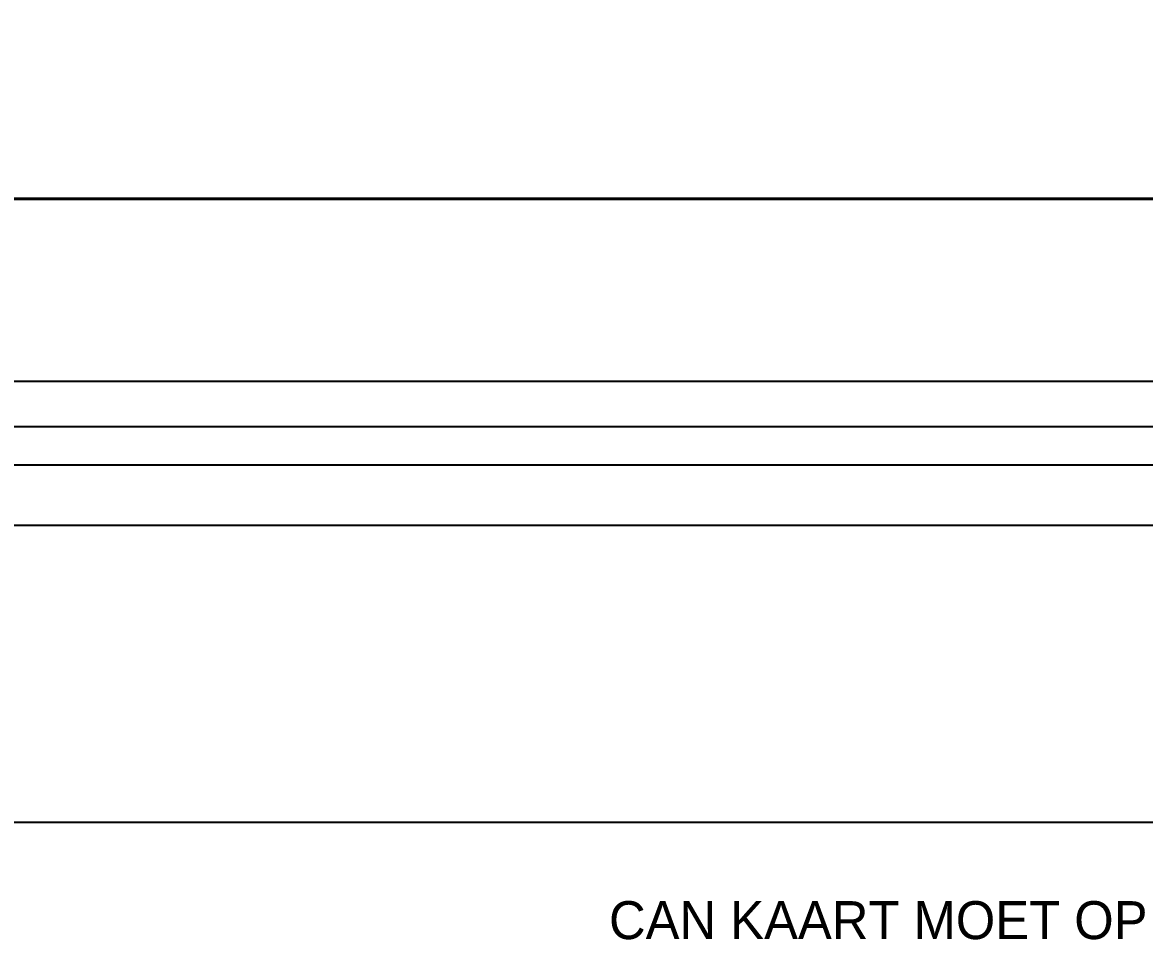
# Model space of a CAD drawing. Extents: x -2364 to 9601, y -871 to 1549.
# Drawn here: x 7217.4 to 7291.3, y -476 to -414.9 of the extents above; entities that cross this region are included whole.
import ezdxf

# ---------------------------------------------------------------- set-up
doc = ezdxf.new("R2010")
doc.units = 0
doc.layers.get('0').update_dxf_attribs({"linetype": 'CONTINUOUS'})

msp = doc.modelspace()

# ---------------------------------------------------------------- linework, layer by layer
at = {"color": 7, "linetype": 'Continuous'}
for p, q in [((7133.45572, -426.48932), (7483.95571, -426.48932)), ((7123.95571, -426.53932), (7468.95571, -426.53932)), ((7123.95571, -438.53932), (7583.95572, -438.53932)), ((7583.95572, -441.53932), (7123.95571, -441.53932)), ((7153.95571, -444.03932), (7553.95572, -444.03932)), ((7553.95572, -448.03932), (7153.95571, -448.03932))]:
    msp.add_line(p, q, dxfattribs=at)
msp.add_lwpolyline([(7096.43881, -278.03387), (7613.767, -278.03387), (7613.767, -467.604), (7096.43881, -467.604)], close=True)

# ---------------------------------------------------------------- texts
at = {"insert": (7255.99741, -472.78419), "char_height": 2.5, "attachment_point": 1}
msp.add_mtext_dynamic_manual_height_columns('CAN KAART MOET OP DEZE POSITIE (verst weg van de slurf) anders conflict met de computer ( cfr Merlijn)', width=316.8698259, gutter_width=12.5, heights=[0], dxfattribs=at)

doc.saveas('drawing.dxf')
